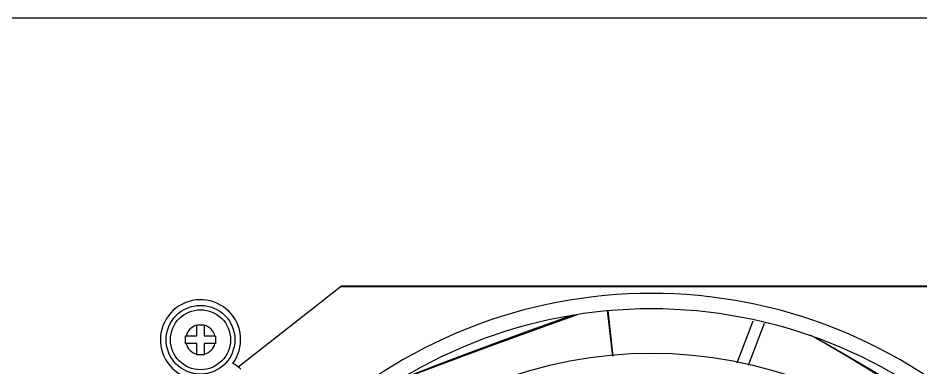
# Model space of a CAD drawing. Header units: millimetres. Extents: x -2 to 101, y -1 to 125.
# Drawn here: x 17.92 to 28.43, y 43.62 to 47.7 of the extents above; entities that cross this region are included whole.
import ezdxf

# ---------------------------------------------------------------- set-up
doc = ezdxf.new("R2010")
doc.units = ezdxf.units.MM

msp = doc.modelspace()

# ---------------------------------------------------------------- linework, layer by layer
for p, q in [((32.14, 47.7), (3.44, 47.7)), ((20.476, 43.632), (21.68, 44.58)), ((21.68, 44.58), (28.9, 44.58)), ((28.917, 44.567), (21.663, 44.567)), ((24.84, 43.759), (24.78, 44.292)), ((24.843, 43.759), (24.786, 44.292)), ((23.944, 44.085), (24.379, 44.242)), ((23.976, 44.083), (24.429, 44.245)), ((26.287, 43.68), (26.475, 44.17)), ((19.996, 43.994), (19.996, 44.125)), ((19.996, 44.125), (20.084, 44.125)), ((20.084, 44.125), (20.084, 43.994)), ((26.419, 43.652), (26.608, 44.143)), ((19.865, 43.906), (19.865, 43.994)), ((19.865, 43.994), (19.996, 43.994)), ((20.084, 43.994), (20.215, 43.994)), ((20.215, 43.994), (20.215, 43.906)), ((27.138, 44.007), (27.221, 43.96)), ((19.996, 43.906), (19.865, 43.906)), ((19.996, 43.775), (19.996, 43.906)), ((20.084, 43.906), (20.084, 43.775)), ((20.215, 43.906), (20.084, 43.906)), ((20.084, 43.775), (19.996, 43.775))]:
    msp.add_line(p, q)
for points in [[(22.381, 43.49), (22.501, 43.54), (22.796, 43.656), (23.115, 43.778), (23.52, 43.93), (23.944, 44.085)], [(22.382, 43.489), (22.492, 43.533), (22.772, 43.64), (23.112, 43.768), (23.515, 43.916), (23.976, 44.083)], [(27.221, 43.96), (27.324, 43.901), (27.583, 43.749), (27.894, 43.562), (28.261, 43.34), (28.39, 43.261)], [(27.222, 43.961), (27.335, 43.898), (27.61, 43.74), (27.904, 43.567), (28.275, 43.345), (28.402, 43.267)]]:
    msp.add_lwpolyline(points)
for radius in [0.4, 0.35]:
    msp.add_circle((20.04, 43.95), radius)
for centre, radius, start, end in [((25.29, 38.7), 5.79, 45.8941, 134.1059), ((20.04, 43.95), 0.467, 323.2868, 291.5016), ((25.29, 38.7), 5.61, 45.9227, 134.0773), ((20.04, 43.95), 0.174, 104.5292, 165.4708), ((20.04, 43.95), 0.174, 14.5292, 75.4708), ((20.04, 43.95), 0.174, 194.5292, 255.4708), ((20.04, 43.95), 0.174, 284.5292, 345.4708), ((25.29, 38.7), 5.09, 46.0168, 133.9832), ((20.27, 43.367), 0.34, 45, 65.2944)]:
    msp.add_arc(centre, radius, start, end)

doc.saveas('drawing.dxf')
